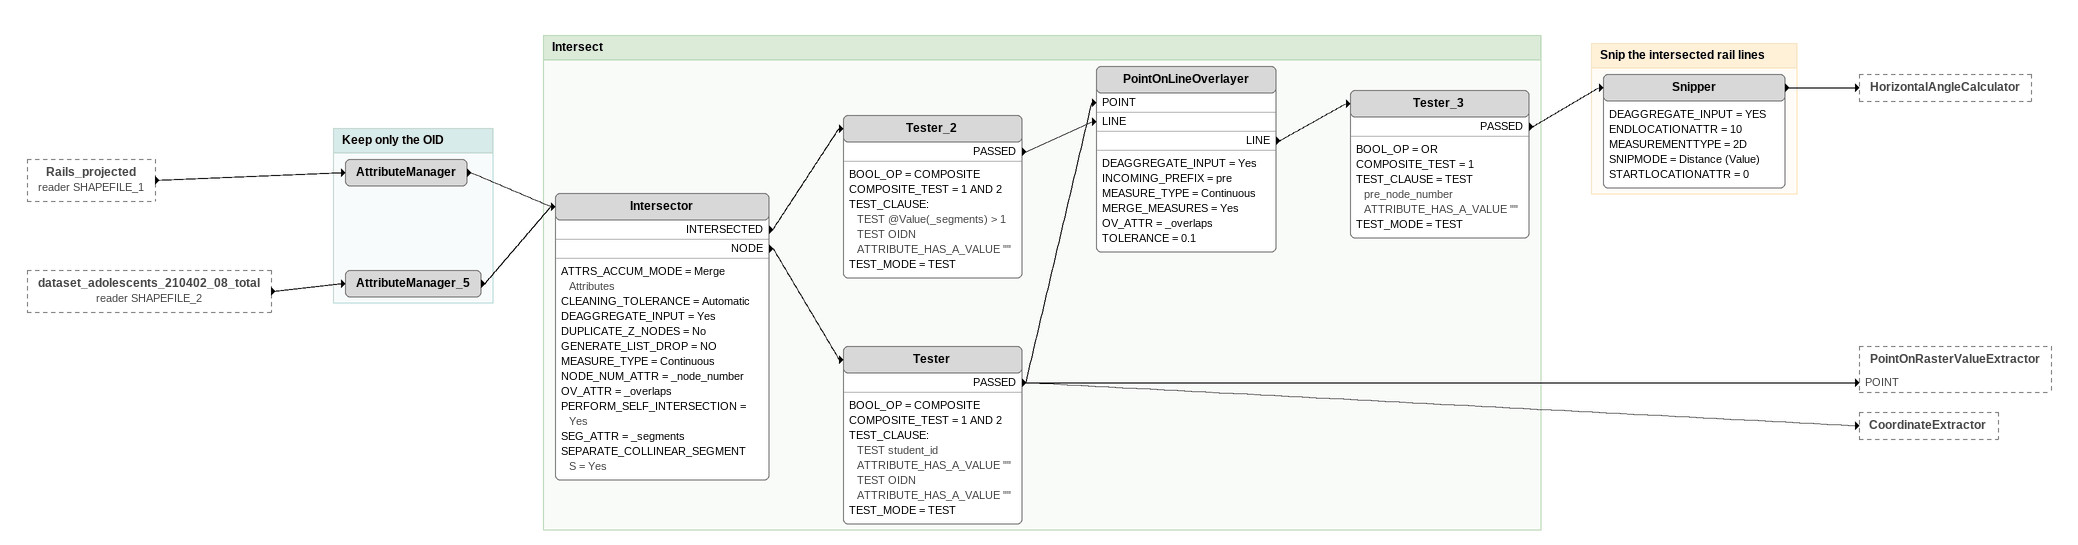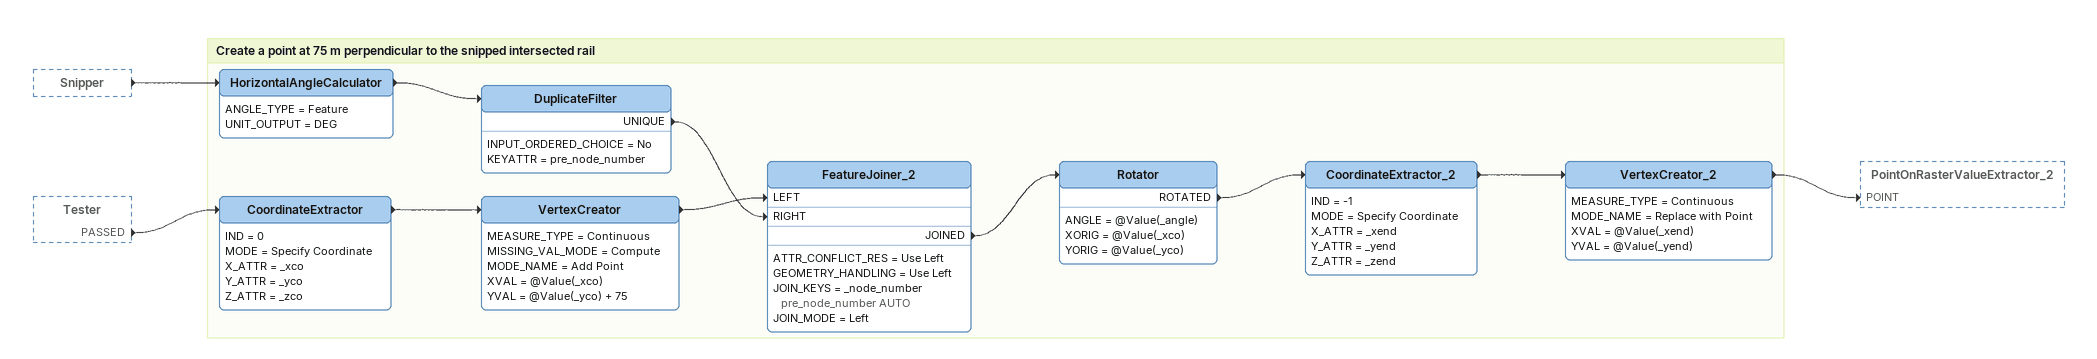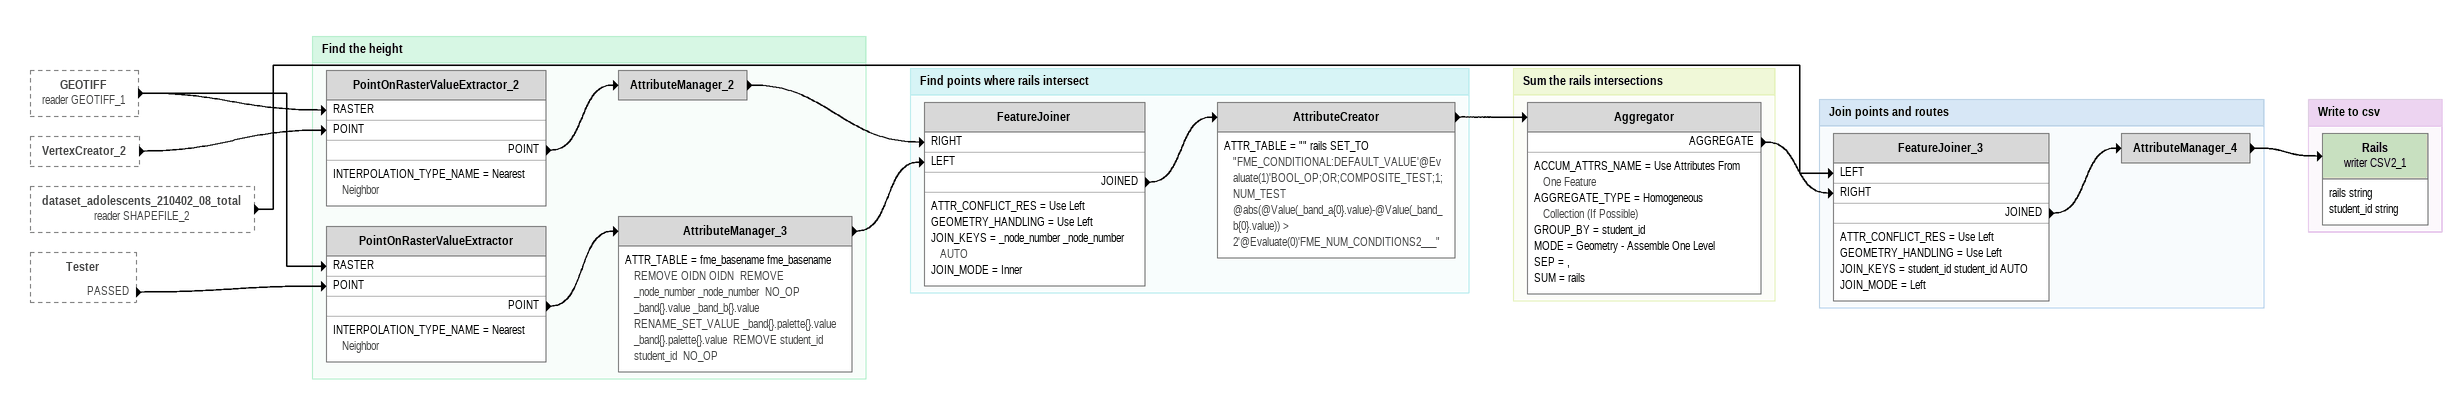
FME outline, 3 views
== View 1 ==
Rails_projected (reader SHAPEFILE_1) [outside]
    -> AttributeManager
dataset_adolescents_210402_08_total (reader SHAPEFILE_2) [outside]
    -> AttributeManager_5

Bookmark: Keep only the OID
AttributeManager_5
    -> Intersector
AttributeManager
    -> Intersector

Bookmark: Intersect
Intersector
    ATTRS_ACCUM_MODE = Merge Attributes
    CLEANING_TOLERANCE = Automatic
    DEAGGREGATE_INPUT = Yes
    DUPLICATE_Z_NODES = No
    GENERATE_LIST_DROP = NO
    MEASURE_TYPE = Continuous
    NODE_NUM_ATTR = _node_number
    OV_ATTR = _overlaps
    PERFORM_SELF_INTERSECTION = Yes
    SEG_ATTR = _segments
    SEPARATE_COLLINEAR_SEGMENTS = Yes
    INTERSECTED -> Tester_2
    NODE -> Tester
Tester_2
    BOOL_OP = COMPOSITE
    COMPOSITE_TEST = 1 AND 2
    TEST_CLAUSE:
      TEST @Value(_segments) > 1
      TEST OIDN ATTRIBUTE_HAS_A_VALUE ""
    TEST_MODE = TEST
    PASSED -> PointOnLineOverlayer [LINE]
Tester
    BOOL_OP = COMPOSITE
    COMPOSITE_TEST = 1 AND 2
    TEST_CLAUSE:
      TEST student_id ATTRIBUTE_HAS_A_VALUE ""
      TEST OIDN ATTRIBUTE_HAS_A_VALUE ""
    TEST_MODE = TEST
    PASSED -> PointOnRasterValueExtractor [POINT]
    PASSED -> CoordinateExtractor
    PASSED -> PointOnLineOverlayer [POINT]
PointOnLineOverlayer
    DEAGGREGATE_INPUT = Yes
    INCOMING_PREFIX = pre
    MEASURE_TYPE = Continuous
    MERGE_MEASURES = Yes
    OV_ATTR = _overlaps
    TOLERANCE = 0.1
    LINE -> Tester_3
Tester_3
    BOOL_OP = OR
    COMPOSITE_TEST = 1
    TEST_CLAUSE = TEST pre_node_number ATTRIBUTE_HAS_A_VALUE ""
    TEST_MODE = TEST
    PASSED -> Snipper

Bookmark: Snip the intersected rail lines
Snipper
    DEAGGREGATE_INPUT = YES
    ENDLOCATIONATTR = 10
    MEASUREMENTTYPE = 2D
    SNIPMODE = Distance (Value)
    STARTLOCATIONATTR = 0
    -> HorizontalAngleCalculator

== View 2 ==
Snipper [outside]
    -> HorizontalAngleCalculator
Tester [outside]
    PASSED -> CoordinateExtractor

Bookmark: Create a point at 75 m perpendicular to the snipped intersected rail
HorizontalAngleCalculator
    ANGLE_TYPE = Feature
    UNIT_OUTPUT = DEG
    -> DuplicateFilter
DuplicateFilter
    INPUT_ORDERED_CHOICE = No
    KEYATTR = pre_node_number
    UNIQUE -> FeatureJoiner_2 [RIGHT]
CoordinateExtractor
    IND = 0
    MODE = Specify Coordinate
    X_ATTR = _xco
    Y_ATTR = _yco
    Z_ATTR = _zco
    -> VertexCreator
VertexCreator
    MEASURE_TYPE = Continuous
    MISSING_VAL_MODE = Compute
    MODE_NAME = Add Point
    XVAL = @Value(_xco)
    YVAL = @Value(_yco) + 75
    -> FeatureJoiner_2 [LEFT]
FeatureJoiner_2
    ATTR_CONFLICT_RES = Use Left
    GEOMETRY_HANDLING = Use Left
    JOIN_KEYS = _node_number pre_node_number AUTO
    JOIN_MODE = Left
    JOINED -> Rotator
Rotator
    ANGLE = @Value(_angle)
    XORIG = @Value(_xco)
    YORIG = @Value(_yco)
    ROTATED -> CoordinateExtractor_2
CoordinateExtractor_2
    IND = -1
    MODE = Specify Coordinate
    X_ATTR = _xend
    Y_ATTR = _yend
    Z_ATTR = _zend
    -> VertexCreator_2
VertexCreator_2
    MEASURE_TYPE = Continuous
    MODE_NAME = Replace with Point
    XVAL = @Value(_xend)
    YVAL = @Value(_yend)
    -> PointOnRasterValueExtractor_2 [POINT]

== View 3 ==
GEOTIFF (reader GEOTIFF_1) [outside]
    -> PointOnRasterValueExtractor [RASTER]
    -> PointOnRasterValueExtractor_2 [RASTER]
VertexCreator_2 [outside]
    -> PointOnRasterValueExtractor_2 [POINT]
dataset_adolescents_210402_08_total (reader SHAPEFILE_2) [outside]
    -> FeatureJoiner_3 [LEFT]
Tester [outside]
    PASSED -> PointOnRasterValueExtractor [POINT]

Bookmark: Find the height
PointOnRasterValueExtractor_2
    INTERPOLATION_TYPE_NAME = Nearest Neighbor
    POINT -> AttributeManager_2
AttributeManager_2
    -> FeatureJoiner [RIGHT]
PointOnRasterValueExtractor
    INTERPOLATION_TYPE_NAME = Nearest Neighbor
    POINT -> AttributeManager_3
AttributeManager_3
    ATTR_TABLE = fme_basename fme_basename  REMOVE OIDN OIDN  REMOVE _node_number _node_number  NO_OP _band{}.value _band_b{}.value  RENAME_SET_VALUE _band{}.palette{}.value _band{}.palette{}.value  REMOVE student_id student_id  NO_OP
    -> FeatureJoiner [LEFT]

Bookmark: Find points where rails intersect
FeatureJoiner
    ATTR_CONFLICT_RES = Use Left
    GEOMETRY_HANDLING = Use Left
    JOIN_KEYS = _node_number _node_number AUTO
    JOIN_MODE = Inner
    JOINED -> AttributeCreator
AttributeCreator
    ATTR_TABLE = "" rails SET_TO "FME_CONDITIONAL:DEFAULT_VALUE'@Evaluate(1)'BOOL_OP;OR;COMPOSITE_TEST;1;NUM_TEST @abs(@Value(_band_a{0}.value)-@Value(_band_b{0}.value)) > 2'@Evaluate(0)'FME_NUM_CONDITIONS2___"
    -> Aggregator

Bookmark: Sum the rails intersections
Aggregator
    ACCUM_ATTRS_NAME = Use Attributes From One Feature
    AGGREGATE_TYPE = Homogeneous Collection (If Possible)
    GROUP_BY = student_id
    MODE = Geometry - Assemble One Level
    SEP = ,
    SUM = rails
    AGGREGATE -> FeatureJoiner_3 [RIGHT]

Bookmark: Join points and routes
FeatureJoiner_3
    ATTR_CONFLICT_RES = Use Left
    GEOMETRY_HANDLING = Use Left
    JOIN_KEYS = student_id student_id AUTO
    JOIN_MODE = Left
    JOINED -> AttributeManager_4
AttributeManager_4
    -> Rails (writer CSV2_1)

Bookmark: Write to csv
Rails (writer CSV2_1)
    attributes: rails string, student_id string
